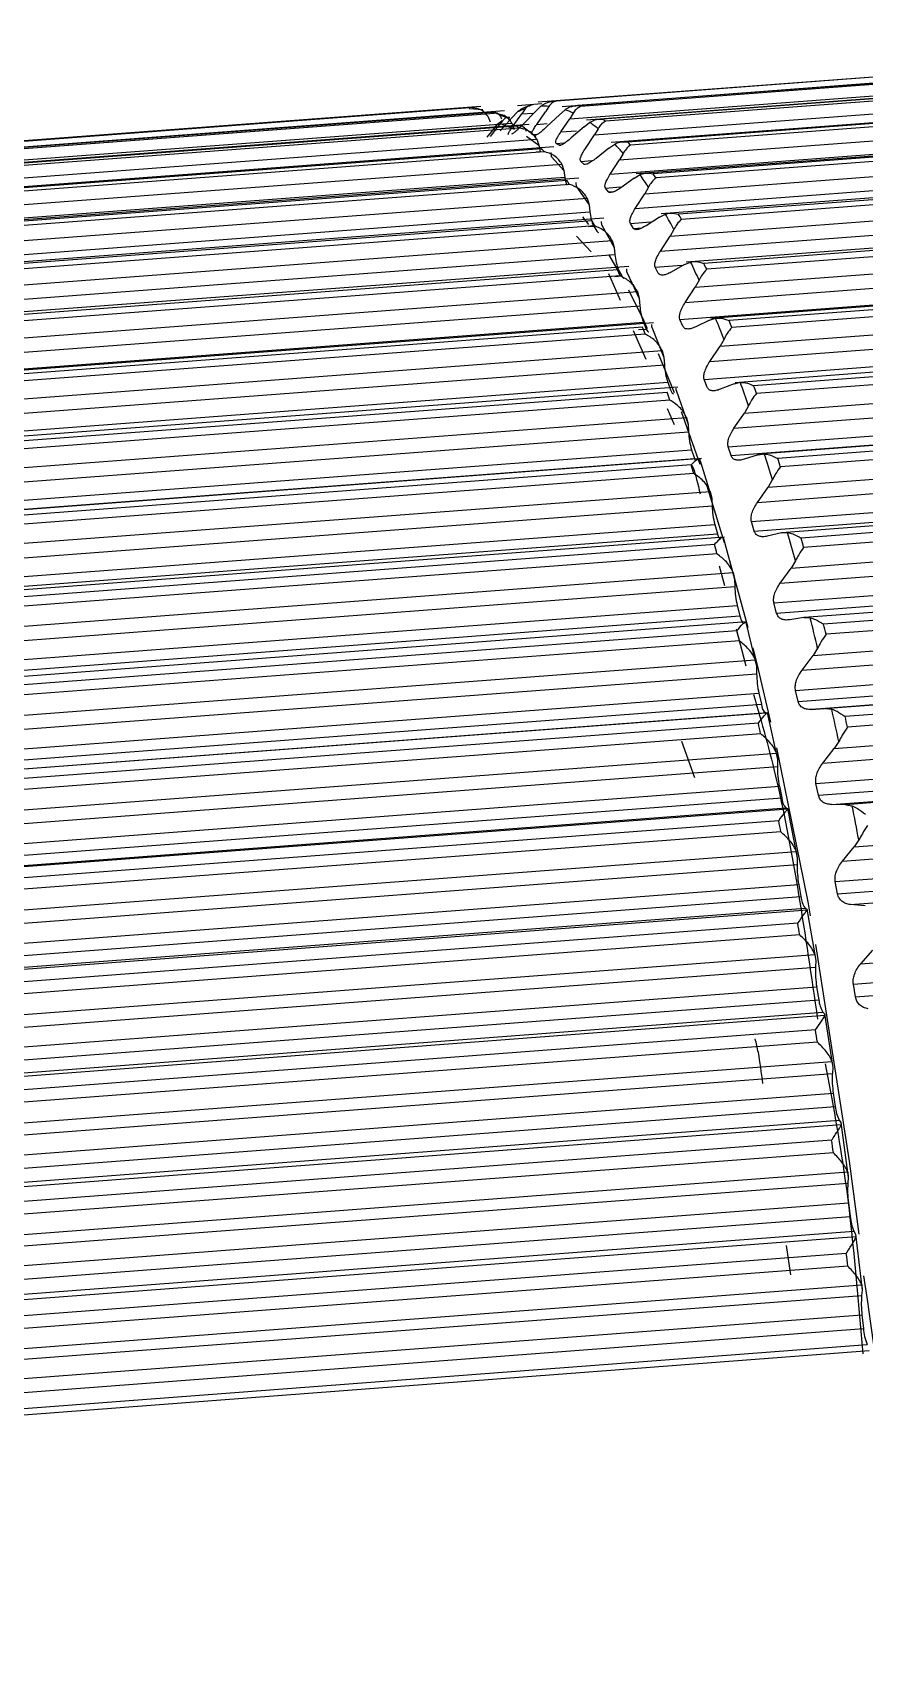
# Model space of a CAD drawing. Header units: millimetres. Extents: x 0 to 279, y 0 to 216.
# Drawn here: x 60.358 to 61.557, y 138.296 to 140.657 of the extents above; entities that cross this region are included whole.
import ezdxf

# ---------------------------------------------------------------- set-up
doc = ezdxf.new("R2010")
doc.units = ezdxf.units.MM

msp = doc.modelspace()

# ---------------------------------------------------------------- linework, layer by layer
at = {"color": 7, "linetype": 'Continuous', "lineweight": 25}
for p, q in [((62.4181, 140.6573), (61.0866, 140.5572)), ((62.3963, 140.6557), (61.1089, 140.5588)), ((62.4002, 140.6556), (61.1127, 140.5588)), ((62.4529, 140.6509), (61.121, 140.5507)), ((62.4316, 140.6492), (61.1439, 140.5523)), ((62.4356, 140.6477), (61.1478, 140.5508)), ((61.1322, 140.5334), (62.4637, 140.6336)), ((62.4885, 140.6315), (61.1562, 140.5313)), ((62.4677, 140.6295), (61.1796, 140.5326)), ((62.4717, 140.6265), (61.1836, 140.5296)), ((61.1679, 140.5102), (62.4997, 140.6105)), ((62.5245, 140.5992), (61.1919, 140.4989)), ((62.5043, 140.5967), (61.2158, 140.4997)), ((62.5084, 140.5922), (61.2199, 140.4952)), ((61.204, 140.4741), (62.5362, 140.5744)), ((61.0039, 140.5509), (59.1897, 140.4145)), ((59.2121, 140.4161), (60.9843, 140.5495)), ((59.2158, 140.4161), (60.9882, 140.5494)), ((61.0383, 140.5445), (59.2237, 140.408)), ((61.0068, 140.5462), (60.987, 140.5477)), ((61.092, 140.5546), (61.0567, 140.5519)), ((61.0681, 140.5474), (61.0631, 140.5402)), ((61.0826, 140.5437), (61.0905, 140.5513)), ((61.1022, 140.5511), (61.0972, 140.5434)), ((61.1173, 140.5392), (61.1253, 140.5463)), ((61.1906, 140.4536), (62.5555, 140.5563)), ((62.5609, 140.5541), (61.2279, 140.4538)), ((62.5412, 140.5509), (61.2524, 140.4539)), ((62.5453, 140.5451), (61.2565, 140.448)), ((59.2347, 140.3906), (61.0489, 140.5271)), ((59.2465, 140.4096), (61.0193, 140.5429)), ((59.2504, 140.408), (61.0232, 140.5414)), ((61.0735, 140.525), (59.2584, 140.3885)), ((59.2818, 140.3898), (61.055, 140.5232)), ((61.0264, 140.5237), (61.0126, 140.507)), ((61.014, 140.5371), (61.0173, 140.529)), ((61.0178, 140.5078), (61.0302, 140.5239)), ((61.0456, 140.5329), (61.0264, 140.5411)), ((61.035, 140.5305), (61.0302, 140.5239)), ((61.049, 140.5349), (61.0317, 140.5159)), ((61.0348, 140.5253), (61.0522, 140.5185)), ((61.0489, 140.5271), (61.0522, 140.5185)), ((61.049, 140.5349), (61.0567, 140.5431)), ((61.0506, 140.523), (61.0631, 140.5402)), ((61.0795, 140.5101), (61.0644, 140.5217)), ((61.0826, 140.5437), (61.065, 140.5255)), ((61.0845, 140.5252), (61.0972, 140.5434)), ((61.1173, 140.5392), (61.0993, 140.5221)), ((61.1193, 140.5143), (61.1322, 140.5334)), ((61.1373, 140.5416), (61.1322, 140.5334)), ((61.1527, 140.5217), (61.1344, 140.5056)), ((61.1527, 140.5217), (61.1608, 140.5281)), ((61.2404, 140.4252), (62.5729, 140.5256)), ((59.2699, 140.3674), (61.0846, 140.504)), ((59.2857, 140.3867), (61.059, 140.5202)), ((61.07, 140.5083), (61.0877, 140.495)), ((61.0821, 140.5096), (61.0779, 140.5105)), ((61.0831, 140.5074), (61.0806, 140.5093)), ((61.0846, 140.504), (61.0877, 140.495)), ((61.1169, 140.4952), (61.1126, 140.4977)), ((61.1547, 140.4903), (61.1679, 140.5102)), ((61.173, 140.519), (61.1679, 140.5102)), ((61.1886, 140.491), (61.1969, 140.4969)), ((61.2266, 140.4041), (62.5919, 140.5069)), ((61.1092, 140.4927), (59.2936, 140.356)), ((59.3175, 140.3568), (61.0912, 140.4903)), ((59.3215, 140.3524), (61.0952, 140.4859)), ((61.0877, 140.495), (61.0893, 140.4854)), ((61.1058, 140.4782), (61.1053, 140.4847)), ((61.1058, 140.4782), (61.1237, 140.4586)), ((61.1886, 140.491), (61.17, 140.4761)), ((61.1906, 140.4536), (61.204, 140.4741)), ((61.2093, 140.4833), (61.204, 140.4741)), ((62.5973, 140.4967), (61.264, 140.3963)), ((62.5782, 140.4926), (61.2891, 140.3955)), ((62.5823, 140.4853), (61.2931, 140.3882)), ((59.3055, 140.3312), (61.1207, 140.4679)), ((61.1207, 140.4679), (61.1237, 140.4586)), ((61.1237, 140.4586), (61.1252, 140.4486)), ((61.1522, 140.4679), (61.1479, 140.4719)), ((61.2249, 140.4475), (61.2334, 140.4527)), ((61.2768, 140.3639), (62.6096, 140.4642)), ((61.1252, 140.4486), (59.292, 140.3106)), ((61.1452, 140.4476), (59.3292, 140.3109)), ((61.1277, 140.4445), (59.3536, 140.311)), ((61.1318, 140.4387), (59.3576, 140.3051)), ((61.1419, 140.4353), (61.1416, 140.4412)), ((61.1419, 140.4353), (61.1599, 140.4094)), ((61.188, 140.4279), (61.1836, 140.4334)), ((61.2249, 140.4475), (61.206, 140.4339)), ((61.2458, 140.4347), (61.2404, 140.4252)), ((61.2627, 140.3423), (62.6284, 140.4452)), ((59.3414, 140.2823), (61.157, 140.419)), ((61.157, 140.419), (61.1599, 140.4094)), ((61.1599, 140.4094), (61.1613, 140.3992)), ((61.2266, 140.4041), (61.2404, 140.4252)), ((62.5768, 140.4228), (61.3, 140.3266)), ((62.615, 140.4219), (61.3255, 140.3248)), ((62.619, 140.4133), (61.3296, 140.3162)), ((59.3277, 140.2611), (61.1613, 140.3992)), ((61.1812, 140.39), (59.3648, 140.2532)), ((61.1643, 140.3861), (59.3898, 140.2525)), ((61.1684, 140.3788), (59.3938, 140.2452)), ((61.1506, 140.3921), (61.1592, 140.3808)), ((61.1782, 140.3799), (61.178, 140.3851)), ((61.1782, 140.3799), (61.1961, 140.3478)), ((61.2239, 140.3753), (61.2195, 140.3824)), ((61.2614, 140.3914), (61.2421, 140.3791)), ((61.2614, 140.3914), (61.2699, 140.3958)), ((61.313, 140.2904), (62.6461, 140.3908)), ((59.3774, 140.2208), (61.1934, 140.3576)), ((61.1421, 140.3638), (61.163, 140.3415)), ((61.1668, 140.3784), (61.1711, 140.3713)), ((61.1934, 140.3576), (61.1961, 140.3478)), ((61.2627, 140.3423), (61.2768, 140.3639)), ((61.2823, 140.3737), (61.2768, 140.3639)), ((61.2986, 140.2685), (62.6645, 140.3715)), ((59.3633, 140.1992), (61.1973, 140.3374)), ((61.188, 140.3375), (61.203, 140.3119)), ((61.1961, 140.3478), (61.1973, 140.3374)), ((61.2909, 140.244), (62.6822, 140.3488)), ((62.6145, 140.3417), (61.3355, 140.2452)), ((62.6514, 140.3394), (61.3617, 140.2422)), ((61.2172, 140.3204), (59.4003, 140.1835)), ((61.2008, 140.3154), (59.4258, 140.1816)), ((61.1881, 140.31), (61.2048, 140.2716)), ((61.2026, 140.3151), (61.207, 140.3066)), ((61.2143, 140.3121), (61.2143, 140.3167)), ((61.2143, 140.3121), (61.2321, 140.2742)), ((61.2597, 140.3106), (61.2553, 140.3191)), ((61.2977, 140.323), (61.2782, 140.3121)), ((61.2977, 140.323), (61.3063, 140.3267)), ((62.6554, 140.3295), (61.3656, 140.2323)), ((61.2048, 140.3068), (59.4298, 140.173)), ((61.2986, 140.2685), (61.313, 140.2904)), ((61.3186, 140.3005), (61.313, 140.2904)), ((61.334, 140.1832), (62.7003, 140.2862)), ((61.3487, 140.2052), (62.6821, 140.3058)), ((59.3987, 140.1254), (61.2332, 140.2636)), ((59.4131, 140.1472), (61.2296, 140.2841)), ((61.2296, 140.2841), (61.2321, 140.2742)), ((61.2321, 140.2742), (61.2332, 140.2636)), ((61.3261, 140.1575), (62.7176, 140.2624)), ((59.391, 140.1008), (61.2382, 140.24)), ((61.2527, 140.239), (59.4354, 140.102)), ((61.2382, 140.24), (61.2425, 140.23)), ((61.2953, 140.234), (61.2909, 140.244)), ((61.3336, 140.2427), (61.3139, 140.2334)), ((61.3336, 140.2427), (61.3424, 140.2457)), ((62.7047, 140.2533), (61.3705, 140.1527)), ((62.6872, 140.2455), (61.3972, 140.1482)), ((61.2369, 140.2328), (59.4615, 140.0989)), ((61.2409, 140.2229), (59.4654, 140.089)), ((61.2237, 140.2281), (61.2417, 140.1868)), ((61.2502, 140.2326), (61.2502, 140.2364)), ((61.2502, 140.2326), (61.2677, 140.189)), ((61.3545, 140.2155), (61.3487, 140.2052)), ((62.6911, 140.2344), (61.4011, 140.1371)), ((59.4484, 140.062), (61.2653, 140.1989)), ((61.2597, 140.1949), (61.2825, 140.1384)), ((61.2653, 140.1989), (61.2677, 140.189)), ((61.334, 140.1832), (61.3487, 140.2052)), ((61.3688, 140.0869), (62.7353, 140.19)), ((61.3838, 140.1089), (62.7175, 140.2095)), ((59.4337, 140.0399), (61.2686, 140.1783)), ((61.2677, 140.189), (61.2686, 140.1783)), ((59.4257, 140.0141), (61.2733, 140.1535)), ((61.2877, 140.1465), (59.47, 140.0094)), ((61.2733, 140.1535), (61.2775, 140.1422)), ((61.2854, 140.1417), (61.2856, 140.1448)), ((61.3303, 140.1461), (61.3261, 140.1575)), ((61.369, 140.1511), (61.349, 140.1432)), ((61.3605, 140.0601), (62.7523, 140.1651)), ((61.3646, 140.0475), (62.7565, 140.1525)), ((61.369, 140.1511), (61.3779, 140.1533)), ((62.7391, 140.1502), (61.4047, 140.0495)), ((61.2724, 140.1388), (59.4966, 140.0049)), ((61.2763, 140.1277), (59.5005, 139.9938)), ((61.2854, 140.1417), (61.3026, 140.0926)), ((61.3897, 140.1194), (61.3838, 140.1089)), ((62.7221, 140.1409), (61.4319, 140.0435)), ((62.726, 140.1286), (61.4357, 140.0312)), ((59.4831, 139.9655), (61.3004, 140.1026)), ((61.2727, 140.1155), (61.2828, 140.0923)), ((61.2929, 140.1111), (61.3195, 140.0353)), ((61.3004, 140.1026), (61.3026, 140.0926)), ((61.3688, 140.0869), (61.3838, 140.1089)), ((61.418, 140.0021), (62.752, 140.1028)), ((59.4681, 139.9435), (61.3034, 140.0819)), ((61.3026, 140.0926), (61.3034, 140.0819)), ((61.4027, 139.9801), (62.7695, 140.0833)), ((59.4597, 139.9166), (61.3077, 140.0561)), ((61.3077, 140.0561), (61.3118, 140.0435)), ((61.3646, 140.0475), (61.3605, 140.0601)), ((61.4036, 140.0486), (61.3834, 140.0424)), ((61.394, 139.9524), (62.7861, 140.0575)), ((61.4036, 140.0486), (61.4125, 140.05)), ((59.4638, 139.904), (61.3118, 140.0435)), ((61.3218, 140.0433), (59.5037, 139.9061)), ((61.3071, 140.0341), (59.5309, 139.9)), ((61.3199, 140.04), (61.3202, 140.0423)), ((61.3199, 140.04), (61.3367, 139.9858)), ((61.398, 139.9386), (62.7902, 140.0437)), ((62.7725, 140.0372), (61.4378, 139.9364)), ((62.756, 140.0261), (61.4655, 139.9286)), ((61.3108, 140.0218), (59.5347, 139.8877)), ((61.3297, 140.0042), (61.3549, 139.9222)), ((61.4027, 139.9801), (61.418, 140.0021)), ((61.4241, 140.0126), (61.418, 140.0021)), ((62.7597, 140.0127), (61.4692, 139.9152)), ((59.5169, 139.8586), (61.3346, 139.9958)), ((61.3346, 139.9958), (61.3367, 139.9858)), ((61.3367, 139.9858), (61.3372, 139.9752)), ((61.4512, 139.8853), (62.7854, 139.9861)), ((59.5016, 139.8366), (61.3372, 139.9752)), ((61.4355, 139.8636), (62.8025, 139.9669)), ((59.4928, 139.8089), (61.3412, 139.9484)), ((59.4968, 139.7951), (61.3452, 139.9346)), ((61.355, 139.9301), (59.5365, 139.7928)), ((61.3412, 139.9484), (61.3452, 139.9346)), ((61.398, 139.9386), (61.394, 139.9524)), ((61.4372, 139.936), (61.4169, 139.9313)), ((61.4264, 139.8352), (62.8188, 139.9404)), ((61.4372, 139.936), (61.4462, 139.9366)), ((61.3407, 139.9192), (59.5642, 139.785)), ((61.3535, 139.9281), (61.3538, 139.9297)), ((61.3535, 139.9281), (61.3696, 139.8692)), ((61.4303, 139.8202), (62.8227, 139.9255)), ((62.8047, 139.9148), (61.4698, 139.8139)), ((61.3444, 139.9058), (59.5678, 139.7716)), ((61.3476, 139.8886), (61.3551, 139.8605)), ((61.3624, 139.8962), (61.3886, 139.7997)), ((61.4355, 139.8636), (61.4512, 139.8853)), ((61.4574, 139.8959), (61.4512, 139.8853)), ((62.7887, 139.9018), (61.4979, 139.8043)), ((62.7922, 139.8875), (61.5015, 139.7899)), ((59.5497, 139.7417), (61.3677, 139.879)), ((61.3677, 139.879), (61.3696, 139.8692)), ((61.3696, 139.8692), (61.37, 139.8586)), ((61.483, 139.7594), (62.8175, 139.8603)), ((59.534, 139.7199), (61.37, 139.8586)), ((61.4669, 139.738), (62.8342, 139.8414)), ((59.5249, 139.6915), (61.3736, 139.8312)), ((59.5287, 139.6766), (61.3775, 139.8163)), ((61.3736, 139.8312), (61.3775, 139.8163)), ((61.4303, 139.8202), (61.4264, 139.8352)), ((61.4697, 139.8139), (61.4491, 139.8108)), ((61.4575, 139.709), (62.8501, 139.8143)), ((61.4697, 139.8139), (61.4787, 139.8137)), ((61.3869, 139.8077), (59.5681, 139.6702)), ((61.3731, 139.7948), (59.5963, 139.6606)), ((61.3719, 139.7976), (61.386, 139.7445)), ((61.3858, 139.8068), (61.3862, 139.8076)), ((61.3858, 139.8068), (61.4013, 139.7434)), ((61.4612, 139.6931), (62.8538, 139.7984)), ((61.3766, 139.7805), (59.5998, 139.6462)), ((61.48, 139.6816), (62.8474, 139.785)), ((61.4894, 139.7699), (61.483, 139.7594)), ((62.8353, 139.7839), (61.5007, 139.683)), ((62.8199, 139.7689), (61.5289, 139.6713)), ((59.5812, 139.6156), (61.3995, 139.7531)), ((61.3995, 139.7531), (61.4013, 139.7434)), ((61.4013, 139.7434), (61.4015, 139.733)), ((61.4669, 139.738), (61.483, 139.7594)), ((62.8232, 139.7537), (61.5323, 139.656)), ((59.5652, 139.5942), (61.4015, 139.733)), ((61.5133, 139.6251), (62.848, 139.726)), ((59.5556, 139.5652), (61.4047, 139.705)), ((61.4047, 139.705), (61.4083, 139.6891)), ((61.4612, 139.6931), (61.4575, 139.709)), ((61.4969, 139.6041), (62.8644, 139.7076)), ((59.5593, 139.5493), (61.4083, 139.6891)), ((59.5781, 139.5378), (61.4145, 139.6766)), ((61.4172, 139.6767), (59.5987, 139.5392)), ((61.4145, 139.6766), (61.4167, 139.6767)), ((61.4167, 139.6767), (61.4172, 139.6767)), ((61.4167, 139.6767), (61.4314, 139.6093)), ((61.5007, 139.683), (61.48, 139.6816)), ((61.487, 139.5748), (62.8798, 139.6802)), ((61.5007, 139.683), (61.5097, 139.682)), ((61.404, 139.6618), (59.6269, 139.5274)), ((61.4905, 139.5579), (62.8834, 139.6633)), ((61.5093, 139.5444), (62.8769, 139.6479)), ((61.4074, 139.6466), (59.6302, 139.5122)), ((61.3126, 139.583), (61.2936, 139.6351)), ((61.4969, 139.6041), (61.5133, 139.6251)), ((61.5199, 139.6354), (61.5133, 139.6251)), ((62.8649, 139.6452), (61.5301, 139.5442)), ((59.6113, 139.4812), (61.4299, 139.6187)), ((61.4299, 139.6187), (61.4314, 139.6093)), ((61.4314, 139.6093), (61.4314, 139.5992)), ((59.5949, 139.4602), (61.4314, 139.5992)), ((61.542, 139.4832), (62.8769, 139.5842)), ((59.5849, 139.4309), (61.4342, 139.5708)), ((59.5884, 139.4139), (61.4377, 139.5539)), ((61.4342, 139.5708), (61.4377, 139.5539)), ((61.4905, 139.5579), (61.487, 139.5748)), ((61.5252, 139.4628), (62.8929, 139.5664)), ((59.6071, 139.4005), (61.4438, 139.5395)), ((61.4466, 139.5379), (59.6278, 139.4002)), ((61.4438, 139.5395), (61.446, 139.5387)), ((61.446, 139.5387), (61.4466, 139.5379)), ((61.446, 139.5387), (61.4599, 139.4677)), ((61.5301, 139.5442), (61.5093, 139.5444)), ((61.5149, 139.4333), (62.9079, 139.5388)), ((61.5301, 139.5442), (61.5392, 139.5425)), ((61.4333, 139.521), (59.656, 139.3865)), ((61.5182, 139.4156), (62.9112, 139.5211)), ((61.4365, 139.5049), (59.6591, 139.3704)), ((61.5252, 139.4628), (61.542, 139.4832)), ((61.5368, 139.4002), (62.9046, 139.5038)), ((61.5488, 139.4934), (61.542, 139.4832)), ((59.6229, 139.3188), (61.4597, 139.4579)), ((59.6397, 139.3391), (61.4585, 139.4768)), ((61.4585, 139.4768), (61.4599, 139.4677)), ((61.4599, 139.4677), (61.4597, 139.4579)), ((59.6125, 139.2892), (61.4621, 139.4293)), ((59.6158, 139.2715), (61.4653, 139.4116)), ((61.4621, 139.4293), (61.4653, 139.4116)), ((61.5182, 139.4156), (61.5149, 139.4333)), ((61.5517, 139.3149), (62.9195, 139.4186)), ((59.6344, 139.2561), (61.4713, 139.3952)), ((61.4742, 139.392), (59.6552, 139.2542)), ((61.4713, 139.3952), (61.4736, 139.3936)), ((61.4736, 139.3936), (61.4742, 139.392)), ((61.4736, 139.3936), (61.4866, 139.3194)), ((61.5577, 139.3983), (61.5368, 139.4002)), ((61.5409, 139.2854), (62.934, 139.391)), ((61.4608, 139.3732), (59.6832, 139.2385)), ((61.5439, 139.2669), (62.9371, 139.3726)), ((61.4637, 139.3564), (59.6861, 139.2217)), ((59.6663, 139.1904), (61.4853, 139.3282)), ((61.4853, 139.3282), (61.4866, 139.3194)), ((61.4866, 139.3194), (61.4862, 139.31)), ((61.5517, 139.3149), (61.5688, 139.3346)), ((59.6491, 139.1707), (61.4862, 139.31)), ((59.6383, 139.1412), (61.488, 139.2814)), ((61.488, 139.2814), (61.4911, 139.2629)), ((61.5439, 139.2669), (61.5409, 139.2854)), ((59.6413, 139.1227), (61.4911, 139.2629)), ((59.6598, 139.1055), (61.4969, 139.2448)), ((61.4998, 139.24), (59.6807, 139.102)), ((61.4969, 139.2448), (61.4992, 139.2424)), ((61.4992, 139.2424), (61.4998, 139.24)), ((61.4992, 139.2424), (61.5112, 139.1654)), ((61.4863, 139.2193), (59.7085, 139.0845)), ((61.489, 139.2019), (59.7112, 139.067)), ((59.6734, 139.0171), (61.5106, 139.1564)), ((59.6908, 139.0359), (61.5101, 139.1739)), ((61.5101, 139.1739), (61.5112, 139.1654)), ((61.5112, 139.1654), (61.5106, 139.1564)), ((59.6621, 138.9876), (61.512, 139.128)), ((61.512, 139.128), (61.5148, 139.1089)), ((59.6648, 138.9686), (61.5148, 139.1089)), ((59.6831, 138.9497), (61.5204, 139.0891)), ((61.5234, 139.0827), (59.704, 138.9446)), ((61.5204, 139.0891), (61.5228, 139.0859)), ((61.5228, 139.0859), (61.5234, 139.0827)), ((61.5228, 139.0859), (61.5336, 139.0067)), ((61.5096, 139.0603), (59.7317, 138.9254)), ((61.5121, 139.0424), (59.7341, 138.9074)), ((59.7133, 138.8765), (61.5327, 139.0147)), ((61.5327, 139.0147), (61.5336, 139.0067)), ((59.6955, 138.8587), (61.5329, 138.9982)), ((61.5336, 139.0067), (61.5329, 138.9982)), ((59.6837, 138.8296), (61.5338, 138.9701)), ((61.5338, 138.9701), (61.5363, 138.9505)), ((59.6862, 138.81), (61.5363, 138.9505)), ((59.7042, 138.7896), (61.5417, 138.9292)), ((61.5446, 138.9212), (59.7252, 138.783)), ((61.5417, 138.9292), (61.544, 138.9251)), ((61.544, 138.9251), (61.5446, 138.9212)), ((61.544, 138.9251), (61.5537, 138.8442)), ((61.5307, 138.8972), (59.7526, 138.7621)), ((61.4509, 138.8661), (61.4447, 138.9086)), ((61.5328, 138.8789), (59.7548, 138.7438)), ((59.7334, 138.7134), (61.5529, 138.8517)), ((61.5537, 138.8442), (61.5528, 138.8362)), ((61.5529, 138.8517), (61.5537, 138.8442)), ((59.7153, 138.6966), (61.5528, 138.8362)), ((59.703, 138.668), (61.5532, 138.8086)), ((61.5532, 138.8086), (61.5554, 138.7887)), ((59.7052, 138.6481), (61.5554, 138.7887)), ((59.7231, 138.6262), (61.5606, 138.7659)), ((59.743, 138.6185), (61.5636, 138.7569))]:
    msp.add_line(p, q, dxfattribs=at)
at = {"color": 8, "linetype": 'Continuous', "lineweight": 25}
for p, q in [((61.0631, 140.5402), (61.0791, 140.5414)), ((61.0845, 140.5252), (61.0997, 140.5263)), ((61.0779, 140.5105), (61.0844, 140.511)), ((61.1126, 140.4977), (61.1236, 140.4985)), ((61.1193, 140.5143), (61.1421, 140.516)), ((61.0893, 140.4854), (61.0838, 140.485)), ((61.1169, 140.4952), (61.1194, 140.4954)), ((61.1479, 140.4719), (61.1639, 140.4731)), ((61.1522, 140.4679), (61.1575, 140.4683)), ((61.1836, 140.4334), (61.2054, 140.4351)), ((61.188, 140.4279), (61.1963, 140.4285)), ((61.2195, 140.3824), (61.2483, 140.3846)), ((61.1592, 140.3778), (61.1668, 140.3784)), ((61.2239, 140.3753), (61.2361, 140.3762)), ((61.2553, 140.3191), (61.2938, 140.322)), ((61.1972, 140.3059), (61.207, 140.3066)), ((61.2314, 140.2292), (61.2425, 140.23))]:
    msp.add_line(p, q, dxfattribs=at)
at = {"color": 7, "linetype": 'Continuous', "lineweight": 25, "flags": 128}
for points in [[(61.1711, 140.3713), (61.1719, 140.3702), (61.1727, 140.3696), (61.1735, 140.3693), (61.1738, 140.3693)], [(61.207, 140.3066), (61.2078, 140.3052), (61.2086, 140.3043), (61.2093, 140.3037), (61.2101, 140.3036), (61.2102, 140.3036)], [(61.2166, 140.2867), (61.2382, 140.243), (61.2438, 140.2308)], [(61.2425, 140.23), (61.2433, 140.2284), (61.2441, 140.2272), (61.2449, 140.2263), (61.2457, 140.2259), (61.2463, 140.2259)], [(61.2775, 140.1422), (61.2783, 140.1403), (61.2791, 140.1388), (61.2799, 140.1376), (61.2807, 140.1369), (61.2815, 140.1366), (61.2818, 140.1367)], [(61.3118, 140.0435), (61.3126, 140.0414), (61.3129, 140.0407)], [(61.3775, 139.8163), (61.3782, 139.8137), (61.3789, 139.8114), (61.3797, 139.8095), (61.3805, 139.808), (61.3813, 139.8068), (61.3821, 139.8061), (61.3829, 139.8058), (61.3833, 139.8058)], [(61.3961, 139.7703), (61.4039, 139.739), (61.4217, 139.6633)], [(61.4301, 139.6263), (61.4751, 139.4039), (61.4787, 139.384)], [(61.4861, 139.3427), (61.5348, 139.03), (61.5486, 138.9249)]]:
    msp.add_lwpolyline(points, dxfattribs=at)
at = {"color": 7, "linetype": 'Continuous', "lineweight": 25}
for centre, radius, start, end in [((60.9846, 140.4592), 0.0903, 87.7172, 90.1552), ((61.0976, 140.4516), 0.1003, 107.1207, 114.0627), ((61.112, 140.4588), 0.1005, 109.4578, 111.7274), ((61.0947, 140.4612), 0.0903, 85.2137, 92.6622), ((61.1091, 140.4684), 0.0905, 87.7238, 90.1594), ((61.0875, 140.4324), 0.12, 65.5152, 71.6771), ((61.1019, 140.4396), 0.1203, 67.5941, 69.6086), ((60.9774, 140.4304), 0.1201, 67.5706, 69.5864), ((61.1252, 140.4062), 0.1536, 125.975, 131.1982), ((60.9371, 140.3621), 0.1996, 52.3694, 53.8065), ((61.0474, 140.3643), 0.1992, 50.9138, 55.3096), ((61.0617, 140.3713), 0.1998, 52.3985, 53.8354), ((60.9477, 140.2577), 0.3454, 40.771, 43.8173), ((60.9616, 140.2643), 0.3465, 41.8009, 42.7966), ((60.8369, 140.2551), 0.3464, 41.7726, 42.768), ((60.7652, 140.1149), 0.5772, 33.6462, 35.8099), ((60.7787, 140.1211), 0.5789, 34.3783, 35.0856), ((61.2194, 140.4623), 0.0952, 188.2272, 194.9744), ((60.6537, 140.1119), 0.5791, 34.3528, 35.0597), ((61.2228, 140.4043), 0.0618, 184.7542, 204.7995), ((60.3696, 139.9365), 0.9131, 28.9756, 29.4976), ((60.4823, 139.9401), 0.91, 28.4569, 30.0548), ((60.4949, 139.9458), 0.9126, 28.998, 29.5203), ((61.272, 140.3432), 0.0749, 184.4616, 202.0434), ((59.973, 139.7344), 1.3583, 24.9212, 25.3219), ((60.0873, 139.7387), 1.3534, 24.5251, 25.7517), ((60.0988, 139.7438), 1.3573, 24.9407, 25.3417), ((61.3212, 140.2698), 0.0882, 184.0319, 199.7541), ((59.5759, 139.5172), 1.9107, 21.4358, 22.4107), ((59.586, 139.5217), 1.9163, 21.7663, 22.085), ((59.4596, 139.5123), 1.9178, 21.7493, 22.0677), ((61.3698, 140.1845), 0.1014, 183.5065, 197.8131), ((58.9514, 139.2831), 2.5778, 18.93, 19.7286), ((58.9597, 139.2869), 2.5852, 19.2008, 19.4619), ((58.8326, 139.2774), 2.5874, 19.186, 19.4469), ((61.417, 140.0877), 0.1138, 182.9098, 196.1377), ((58.2244, 139.0441), 3.3431, 16.8405, 17.5122), ((58.1026, 139.0375), 3.3558, 17.0555, 17.2749), ((58.2306, 139.0471), 3.3527, 17.0683, 17.2879), ((61.4621, 139.9801), 0.125, 182.2555, 194.6685), ((61.372, 139.9415), 0.0277, 194.4067, 208.8007), ((57.4128, 138.8079), 4.1883, 15.0557, 15.6338), ((57.2878, 138.8006), 4.2044, 15.2406, 15.4294), ((57.4168, 138.8103), 4.2004, 15.2518, 15.4408), ((61.5045, 139.8623), 0.1346, 181.5503, 193.3619), ((56.5409, 138.582), 5.0891, 13.4984, 14.0062), ((56.4124, 138.5739), 5.1087, 13.6609, 13.8268), ((56.5424, 138.5837), 5.1037, 13.6706, 13.8366), ((61.5435, 139.735), 0.142, 180.7958, 192.1855), ((61.4243, 139.6892), 0.0159, 180.4792, 232.2382), ((55.6379, 138.373), 6.016, 12.11356, 12.56784), ((55.6368, 138.3741), 6.0333, 12.26756, 12.41607), ((55.5057, 138.3642), 6.0393, 12.25924, 12.4076), ((61.5785, 139.5992), 0.1471, 179.9903, 191.1147), ((61.4606, 139.5551), 0.023, 182.9473, 222.8272), ((54.7364, 138.1864), 6.9366, 10.86076, 11.27396), ((54.6007, 138.1769), 6.9636, 10.99368, 11.12863), ((61.6093, 139.4556), 0.1495, 179.1284, 190.1307), ((61.497, 139.4139), 0.0318, 184.2195, 216.0109), ((53.7321, 138.0163), 7.8469, 9.83274, 9.95738), ((61.6354, 139.3053), 0.1493, 178.2023, 189.2195), ((61.5331, 139.2664), 0.0421, 184.7658, 210.9038), ((52.9349, 137.885), 8.6549, 8.75198, 8.86875), ((61.6567, 139.1493), 0.1463, 177.2004, 188.3703), ((61.5684, 139.1135), 0.0538, 184.87, 206.9495), ((52.2419, 137.7838), 9.3552, 7.73187, 7.84274), ((61.6733, 138.9886), 0.1407, 176.1076, 187.5758), ((61.6026, 138.956), 0.0665, 184.6986, 203.7965), ((51.6826, 137.7119), 9.9192, 6.7563, 6.86294), ((54.8696, 137.8417), 6.7641, 349.9242, 8.6997), ((61.6851, 138.8244), 0.1328, 174.9041, 186.8316), ((61.635, 138.7948), 0.0798, 184.3495, 201.2168)]:
    msp.add_arc(centre, radius, start, end, dxfattribs=at)
for points, knots in [([(61.014, 140.5371), (61.0125, 140.539), (61.0092, 140.5433), (61.0004, 140.5485), (60.993, 140.549), (60.9882, 140.5494)], [0, 0, 0, 0, 0.226196, 0.499289, 1, 1, 1, 1]), ([(61.0567, 140.5431), (61.0589, 140.545), (61.0644, 140.5497), (61.0709, 140.5512), (61.0748, 140.5521)], [0, 0, 0, 0, 0.4063641, 1, 1, 1, 1]), ([(61.0786, 140.5535), (61.0763, 140.5532), (61.0724, 140.5527), (61.0693, 140.5489), (61.0681, 140.5474)], [0, 0, 0, 0, 0.593636, 1, 1, 1, 1]), ([(61.0905, 140.5513), (61.0928, 140.553), (61.0983, 140.5572), (61.1049, 140.5582), (61.1089, 140.5588)], [0, 0, 0, 0, 0.4063641, 1, 1, 1, 1]), ([(61.1127, 140.5588), (61.1104, 140.5581), (61.1066, 140.5571), (61.1035, 140.5528), (61.1022, 140.5511)], [0, 0, 0, 0, 0.593636, 1, 1, 1, 1]), ([(61.1253, 140.5463), (61.1276, 140.5478), (61.1332, 140.5516), (61.1399, 140.552), (61.1439, 140.5523)], [0, 0, 0, 0, 0.4063641, 1, 1, 1, 1]), ([(61.1478, 140.5508), (61.1455, 140.5498), (61.1417, 140.5483), (61.1385, 140.5435), (61.1373, 140.5416)], [0, 0, 0, 0, 0.593636, 1, 1, 1, 1]), ([(61.0193, 140.5429), (61.0221, 140.543), (61.0264, 140.5431), (61.0315, 140.5386), (61.0332, 140.5347), (61.034, 140.533)], [0, 0, 0, 0, 0.500711, 0.773789, 1, 1, 1, 1]), ([(61.0489, 140.5271), (61.0475, 140.5291), (61.0442, 140.5336), (61.0355, 140.5396), (61.028, 140.5407), (61.0232, 140.5414)], [0, 0, 0, 0, 0.2261958, 0.4992887, 1, 1, 1, 1]), ([(61.0456, 140.5351), (61.0432, 140.5351), (61.0393, 140.5351), (61.0363, 140.5318), (61.035, 140.5305)], [0, 0, 0, 0, 0.5936359, 1, 1, 1, 1]), ([(61.0441, 140.5104), (61.0438, 140.5104), (61.0431, 140.5106), (61.0443, 140.5134), (61.0467, 140.5175), (61.0493, 140.5211), (61.0506, 140.523)], [0, 0, 0, 0, 0.231036, 0.474113, 0.726954, 1, 1, 1, 1]), ([(61.065, 140.5255), (61.0629, 140.5234), (61.059, 140.5194), (61.054, 140.5149), (61.0501, 140.5118), (61.0488, 140.5113), (61.0482, 140.5111)], [0, 0, 0, 0, 0.28775, 0.55422, 0.783666, 1, 1, 1, 1]), ([(61.055, 140.5232), (61.0578, 140.5236), (61.0621, 140.5243), (61.067, 140.5206), (61.0687, 140.517), (61.0694, 140.5154)], [0, 0, 0, 0, 0.500711, 0.773789, 1, 1, 1, 1]), ([(61.0779, 140.5105), (61.0776, 140.5108), (61.0769, 140.5114), (61.078, 140.5146), (61.0805, 140.5192), (61.0831, 140.5231), (61.0845, 140.5252)], [0, 0, 0, 0, 0.226656, 0.465275, 0.722414, 1, 1, 1, 1]), ([(61.0993, 140.5221), (61.0972, 140.5201), (61.0931, 140.5163), (61.088, 140.5123), (61.0841, 140.5098), (61.0828, 140.5097), (61.0821, 140.5096)], [0, 0, 0, 0, 0.28775, 0.55422, 0.783666, 1, 1, 1, 1]), ([(61.1608, 140.5281), (61.1632, 140.5294), (61.1689, 140.5327), (61.1756, 140.5326), (61.1796, 140.5326)], [0, 0, 0, 0, 0.4063641, 1, 1, 1, 1]), ([(61.1836, 140.5296), (61.1813, 140.5283), (61.1775, 140.5262), (61.1743, 140.5211), (61.173, 140.519)], [0, 0, 0, 0, 0.593636, 1, 1, 1, 1]), ([(61.0846, 140.504), (61.0831, 140.5061), (61.08, 140.5108), (61.0713, 140.5174), (61.0638, 140.5191), (61.059, 140.5202)], [0, 0, 0, 0, 0.226196, 0.499289, 1, 1, 1, 1]), ([(61.1126, 140.4977), (61.1123, 140.4981), (61.1115, 140.4991), (61.1126, 140.5029), (61.1151, 140.5079), (61.1178, 140.5121), (61.1193, 140.5143)], [0, 0, 0, 0, 0.222819, 0.458011, 0.718705, 1, 1, 1, 1]), ([(61.1344, 140.5056), (61.1322, 140.5038), (61.1281, 140.5003), (61.1229, 140.4968), (61.1189, 140.4949), (61.1176, 140.4951), (61.1169, 140.4952)], [0, 0, 0, 0, 0.28775, 0.55422, 0.783666, 1, 1, 1, 1]), ([(61.1969, 140.4969), (61.1993, 140.4979), (61.2051, 140.5006), (61.2119, 140.5), (61.2158, 140.4997)], [0, 0, 0, 0, 0.406364, 1, 1, 1, 1]), ([(61.1207, 140.4679), (61.1193, 140.4701), (61.1162, 140.475), (61.1075, 140.4822), (61.1001, 140.4844), (61.0952, 140.4859)], [0, 0, 0, 0, 0.226196, 0.499289, 1, 1, 1, 1]), ([(61.1479, 140.4719), (61.1476, 140.4726), (61.1468, 140.4739), (61.1479, 140.4781), (61.1504, 140.4836), (61.1532, 140.488), (61.1547, 140.4903)], [0, 0, 0, 0, 0.219436, 0.451726, 0.715439, 1, 1, 1, 1]), ([(61.17, 140.4761), (61.1678, 140.4745), (61.1636, 140.4713), (61.1584, 140.4683), (61.1543, 140.467), (61.1529, 140.4676), (61.1522, 140.4679)], [0, 0, 0, 0, 0.28775, 0.55422, 0.783666, 1, 1, 1, 1]), ([(61.2199, 140.4952), (61.2176, 140.4937), (61.2138, 140.4911), (61.2106, 140.4855), (61.2093, 140.4833)], [0, 0, 0, 0, 0.593636, 1, 1, 1, 1]), ([(61.1836, 140.4334), (61.1833, 140.4342), (61.1825, 140.4359), (61.1836, 140.4406), (61.1862, 140.4465), (61.189, 140.4511), (61.1906, 140.4536)], [0, 0, 0, 0, 0.216357, 0.445782, 0.71228, 1, 1, 1, 1]), ([(61.2334, 140.4527), (61.2358, 140.4535), (61.2417, 140.4557), (61.2484, 140.4546), (61.2524, 140.4539)], [0, 0, 0, 0, 0.406364, 1, 1, 1, 1]), ([(61.157, 140.419), (61.1557, 140.4213), (61.1526, 140.4264), (61.1441, 140.4341), (61.1366, 140.4369), (61.1318, 140.4387)], [0, 0, 0, 0, 0.226196, 0.499289, 1, 1, 1, 1]), ([(61.206, 140.4339), (61.2038, 140.4324), (61.1995, 140.4295), (61.1942, 140.4271), (61.19, 140.4264), (61.1887, 140.4274), (61.188, 140.4279)], [0, 0, 0, 0, 0.28775, 0.55422, 0.783666, 1, 1, 1, 1]), ([(61.2565, 140.448), (61.2542, 140.4462), (61.2504, 140.4431), (61.2471, 140.4372), (61.2458, 140.4347)], [0, 0, 0, 0, 0.593636, 1, 1, 1, 1]), ([(61.2195, 140.3824), (61.2191, 140.3834), (61.2184, 140.3854), (61.2196, 140.3905), (61.2222, 140.3968), (61.2251, 140.4016), (61.2266, 140.4041)], [0, 0, 0, 0, 0.216357, 0.445782, 0.71228, 1, 1, 1, 1]), ([(61.1934, 140.3576), (61.1921, 140.36), (61.1891, 140.3652), (61.1807, 140.3734), (61.1732, 140.3767), (61.1684, 140.3788)], [0, 0, 0, 0, 0.226196, 0.499289, 1, 1, 1, 1]), ([(61.2421, 140.3791), (61.2401, 140.3779), (61.2362, 140.3756), (61.2308, 140.3736), (61.2263, 140.373), (61.2247, 140.3746), (61.2239, 140.3753)], [0, 0, 0, 0, 0.258795, 0.499128, 0.756621, 1, 1, 1, 1]), ([(61.2699, 140.3958), (61.2723, 140.3965), (61.2783, 140.3981), (61.285, 140.3964), (61.2891, 140.3955)], [0, 0, 0, 0, 0.406364, 1, 1, 1, 1]), ([(61.2931, 140.3882), (61.2908, 140.3861), (61.287, 140.3825), (61.2837, 140.3762), (61.2823, 140.3737)], [0, 0, 0, 0, 0.593636, 1, 1, 1, 1]), ([(61.2553, 140.3191), (61.255, 140.3203), (61.2543, 140.3226), (61.2555, 140.3282), (61.2581, 140.3348), (61.2612, 140.3398), (61.2627, 140.3423)], [0, 0, 0, 0, 0.216357, 0.445782, 0.71228, 1, 1, 1, 1]), ([(61.2782, 140.3121), (61.2761, 140.3111), (61.2721, 140.309), (61.2667, 140.3076), (61.2621, 140.3077), (61.2605, 140.3096), (61.2597, 140.3106)], [0, 0, 0, 0, 0.258795, 0.499128, 0.756621, 1, 1, 1, 1]), ([(61.3063, 140.3267), (61.3088, 140.3271), (61.3148, 140.3281), (61.3215, 140.326), (61.3255, 140.3248)], [0, 0, 0, 0, 0.406364, 1, 1, 1, 1]), ([(61.3296, 140.3162), (61.3273, 140.3138), (61.3234, 140.3097), (61.32, 140.3031), (61.3186, 140.3005)], [0, 0, 0, 0, 0.593636, 1, 1, 1, 1]), ([(61.2296, 140.2841), (61.2283, 140.2865), (61.2254, 140.2919), (61.217, 140.3005), (61.2096, 140.3043), (61.2048, 140.3068)], [0, 0, 0, 0, 0.2261958, 0.4992887, 1, 1, 1, 1]), ([(61.2909, 140.244), (61.2906, 140.2453), (61.2899, 140.248), (61.2912, 140.2539), (61.2939, 140.2609), (61.297, 140.2659), (61.2986, 140.2685)], [0, 0, 0, 0, 0.216357, 0.445782, 0.71228, 1, 1, 1, 1]), ([(61.3424, 140.2457), (61.3448, 140.2459), (61.3509, 140.2463), (61.3577, 140.2437), (61.3617, 140.2422)], [0, 0, 0, 0, 0.406364, 1, 1, 1, 1]), ([(61.2653, 140.1989), (61.264, 140.2014), (61.2612, 140.2069), (61.253, 140.2159), (61.2456, 140.2201), (61.2409, 140.2229)], [0, 0, 0, 0, 0.2261958, 0.4992887, 1, 1, 1, 1]), ([(61.3139, 140.2334), (61.3118, 140.2325), (61.3078, 140.2307), (61.3023, 140.2299), (61.2976, 140.2305), (61.296, 140.2329), (61.2953, 140.234)], [0, 0, 0, 0, 0.258795, 0.499128, 0.756621, 1, 1, 1, 1]), ([(61.3656, 140.2323), (61.3633, 140.2296), (61.3594, 140.2252), (61.3559, 140.2183), (61.3545, 140.2155)], [0, 0, 0, 0, 0.593636, 1, 1, 1, 1]), ([(61.3261, 140.1575), (61.3257, 140.1589), (61.3251, 140.162), (61.3264, 140.1682), (61.3292, 140.1755), (61.3324, 140.1806), (61.334, 140.1832)], [0, 0, 0, 0, 0.216357, 0.445782, 0.71228, 1, 1, 1, 1]), ([(61.349, 140.1432), (61.3469, 140.1425), (61.3429, 140.1411), (61.3373, 140.1408), (61.3327, 140.1421), (61.3311, 140.1448), (61.3303, 140.1461)], [0, 0, 0, 0, 0.258795, 0.499128, 0.756621, 1, 1, 1, 1]), ([(61.3779, 140.1533), (61.3803, 140.1532), (61.3865, 140.1531), (61.3932, 140.1501), (61.3972, 140.1482)], [0, 0, 0, 0, 0.406364, 1, 1, 1, 1]), ([(61.3004, 140.1026), (61.2992, 140.1051), (61.2964, 140.1106), (61.2884, 140.12), (61.281, 140.1247), (61.2763, 140.1277)], [0, 0, 0, 0, 0.226196, 0.499289, 1, 1, 1, 1]), ([(61.4011, 140.1371), (61.3987, 140.1342), (61.3948, 140.1293), (61.3912, 140.1222), (61.3897, 140.1194)], [0, 0, 0, 0, 0.5936359, 1, 1, 1, 1]), ([(61.3605, 140.0601), (61.3602, 140.0617), (61.3595, 140.065), (61.3609, 140.0716), (61.3639, 140.0791), (61.3671, 140.0842), (61.3688, 140.0869)], [0, 0, 0, 0, 0.216357, 0.445782, 0.71228, 1, 1, 1, 1]), ([(61.4125, 140.05), (61.415, 140.0498), (61.4212, 140.0491), (61.4279, 140.0456), (61.4319, 140.0435)], [0, 0, 0, 0, 0.406364, 1, 1, 1, 1]), ([(61.3071, 140.0341), (61.3098, 140.037), (61.3141, 140.0415), (61.3185, 140.0435), (61.3197, 140.0427), (61.3202, 140.0423)], [0, 0, 0, 0, 0.500711, 0.773789, 1, 1, 1, 1]), ([(61.3081, 140.034), (61.3087, 140.0327), (61.313, 140.0231), (61.3167, 140.0066), (61.3199, 139.9924)], [0, 0, 0, 0, 0.139217, 1, 1, 1, 1]), ([(61.3834, 140.0424), (61.3813, 140.0418), (61.3772, 140.0407), (61.3717, 140.041), (61.367, 140.0429), (61.3654, 140.046), (61.3646, 140.0475)], [0, 0, 0, 0, 0.258794, 0.499128, 0.756621, 1, 1, 1, 1]), ([(61.4357, 140.0312), (61.4333, 140.0281), (61.4293, 140.0228), (61.4256, 140.0155), (61.4241, 140.0126)], [0, 0, 0, 0, 0.593636, 1, 1, 1, 1]), ([(61.3346, 139.9958), (61.3334, 139.9983), (61.3308, 140.0038), (61.3228, 140.0134), (61.3156, 140.0185), (61.3108, 140.0218)], [0, 0, 0, 0, 0.226196, 0.499289, 1, 1, 1, 1]), ([(61.394, 139.9524), (61.3937, 139.9542), (61.3931, 139.9578), (61.3946, 139.9647), (61.3976, 139.9723), (61.4009, 139.9775), (61.4027, 139.9801)], [0, 0, 0, 0, 0.216357, 0.445782, 0.71228, 1, 1, 1, 1]), ([(61.4169, 139.9313), (61.4147, 139.9309), (61.4106, 139.9302), (61.405, 139.9311), (61.4003, 139.9335), (61.3988, 139.9369), (61.398, 139.9386)], [0, 0, 0, 0, 0.258794, 0.499128, 0.75662, 1, 1, 1, 1]), ([(61.4462, 139.9366), (61.4487, 139.9361), (61.4549, 139.9349), (61.4616, 139.9309), (61.4655, 139.9286)], [0, 0, 0, 0, 0.406364, 1, 1, 1, 1]), ([(61.3407, 139.9192), (61.3435, 139.9224), (61.3478, 139.9274), (61.3522, 139.9302), (61.3533, 139.9298), (61.3538, 139.9297)], [0, 0, 0, 0, 0.500711, 0.773789, 1, 1, 1, 1]), ([(61.4692, 139.9152), (61.4668, 139.9119), (61.4628, 139.9063), (61.459, 139.8989), (61.4574, 139.8959)], [0, 0, 0, 0, 0.593636, 1, 1, 1, 1]), ([(61.3677, 139.879), (61.3666, 139.8815), (61.364, 139.887), (61.3562, 139.8968), (61.349, 139.9023), (61.3444, 139.9058)], [0, 0, 0, 0, 0.226196, 0.499289, 1, 1, 1, 1]), ([(61.4264, 139.8352), (61.4261, 139.837), (61.4256, 139.8409), (61.4271, 139.848), (61.4303, 139.8559), (61.4337, 139.8609), (61.4355, 139.8636)], [0, 0, 0, 0, 0.216357, 0.445782, 0.71228, 1, 1, 1, 1]), ([(61.4491, 139.8108), (61.4469, 139.8106), (61.4427, 139.8102), (61.4371, 139.8117), (61.4325, 139.8147), (61.431, 139.8184), (61.4303, 139.8202)], [0, 0, 0, 0, 0.261763, 0.504104, 0.759203, 1, 1, 1, 1]), ([(61.4787, 139.8137), (61.4812, 139.813), (61.4874, 139.8112), (61.494, 139.8069), (61.4979, 139.8043)], [0, 0, 0, 0, 0.406364, 1, 1, 1, 1]), ([(61.3731, 139.7948), (61.3759, 139.7984), (61.3803, 139.8039), (61.3846, 139.8074), (61.3857, 139.8075), (61.3862, 139.8076)], [0, 0, 0, 0, 0.500711, 0.773789, 1, 1, 1, 1]), ([(61.5015, 139.7899), (61.499, 139.7864), (61.4949, 139.7804), (61.491, 139.7729), (61.4894, 139.7699)], [0, 0, 0, 0, 0.593636, 1, 1, 1, 1]), ([(61.3995, 139.7531), (61.3984, 139.7555), (61.396, 139.761), (61.3883, 139.7709), (61.3812, 139.7767), (61.3766, 139.7805)], [0, 0, 0, 0, 0.226196, 0.499289, 1, 1, 1, 1]), ([(61.4575, 139.709), (61.4572, 139.711), (61.4567, 139.7151), (61.4584, 139.7224), (61.4616, 139.7304), (61.4651, 139.7354), (61.4669, 139.738)], [0, 0, 0, 0, 0.216357, 0.445782, 0.71228, 1, 1, 1, 1]), ([(61.3971, 139.703), (61.4087, 139.6626), (61.4455, 139.5338), (61.4715, 139.3566), (61.4893, 139.235)], [0, 0, 0, 0, 0.313966, 1, 1, 1, 1]), ([(61.404, 139.6618), (61.4069, 139.6657), (61.4113, 139.6715), (61.4157, 139.6759), (61.4167, 139.6764), (61.4172, 139.6767)], [0, 0, 0, 0, 0.500711, 0.773789, 1, 1, 1, 1]), ([(61.48, 139.6816), (61.4777, 139.6816), (61.4734, 139.6815), (61.4678, 139.6836), (61.4633, 139.6872), (61.4618, 139.6912), (61.4612, 139.6931)], [0, 0, 0, 0, 0.266733, 0.513157, 0.763681, 1, 1, 1, 1]), ([(61.5097, 139.682), (61.5123, 139.6811), (61.5184, 139.6788), (61.525, 139.6741), (61.5289, 139.6713)], [0, 0, 0, 0, 0.406364, 1, 1, 1, 1]), ([(61.5323, 139.656), (61.5298, 139.6523), (61.5256, 139.6461), (61.5216, 139.6385), (61.5199, 139.6354)], [0, 0, 0, 0, 0.593636, 1, 1, 1, 1]), ([(61.4299, 139.6187), (61.4288, 139.6212), (61.4265, 139.6265), (61.419, 139.6365), (61.4119, 139.6426), (61.4074, 139.6466)], [0, 0, 0, 0, 0.226196, 0.499289, 1, 1, 1, 1]), ([(61.487, 139.5748), (61.4868, 139.5769), (61.4863, 139.5812), (61.4881, 139.5887), (61.4915, 139.5966), (61.4951, 139.6016), (61.4969, 139.6041)], [0, 0, 0, 0, 0.216357, 0.445782, 0.71228, 1, 1, 1, 1]), ([(61.5093, 139.5444), (61.507, 139.5446), (61.5026, 139.5449), (61.4969, 139.5476), (61.4925, 139.5517), (61.4912, 139.5559), (61.4905, 139.5579)], [0, 0, 0, 0, 0.272489, 0.523904, 0.768805, 1, 1, 1, 1]), ([(61.4333, 139.521), (61.4362, 139.5251), (61.4407, 139.5313), (61.4451, 139.5364), (61.4461, 139.5374), (61.4466, 139.5379)], [0, 0, 0, 0, 0.5007111, 0.7737886, 1, 1, 1, 1]), ([(61.5392, 139.5425), (61.5417, 139.5413), (61.5479, 139.5385), (61.5544, 139.5334), (61.5582, 139.5305)], [0, 0, 0, 0, 0.406364, 1, 1, 1, 1]), ([(61.5614, 139.5144), (61.5589, 139.5105), (61.5546, 139.504), (61.5505, 139.4964), (61.5488, 139.4934)], [0, 0, 0, 0, 0.5936359, 1, 1, 1, 1]), ([(61.4585, 139.4768), (61.4575, 139.4792), (61.4553, 139.4844), (61.448, 139.4944), (61.441, 139.5008), (61.4365, 139.5049)], [0, 0, 0, 0, 0.226196, 0.499289, 1, 1, 1, 1]), ([(61.5149, 139.4333), (61.5147, 139.4355), (61.5143, 139.4399), (61.5162, 139.4475), (61.5197, 139.4555), (61.5233, 139.4603), (61.5252, 139.4628)], [0, 0, 0, 0, 0.216357, 0.445782, 0.71228, 1, 1, 1, 1]), ([(61.5368, 139.4002), (61.5345, 139.4006), (61.5299, 139.4013), (61.5243, 139.4046), (61.52, 139.4092), (61.5188, 139.4135), (61.5182, 139.4156)], [0, 0, 0, 0, 0.278605, 0.535738, 0.774569, 1, 1, 1, 1]), ([(61.4608, 139.3732), (61.4638, 139.3775), (61.4683, 139.3841), (61.4727, 139.3899), (61.4737, 139.3913), (61.4742, 139.392)], [0, 0, 0, 0, 0.500711, 0.773789, 1, 1, 1, 1]), ([(61.4853, 139.3282), (61.4843, 139.3305), (61.4822, 139.3355), (61.4751, 139.3455), (61.4682, 139.3521), (61.4637, 139.3564)], [0, 0, 0, 0, 0.226196, 0.499289, 1, 1, 1, 1]), ([(61.5409, 139.2854), (61.5407, 139.2876), (61.5404, 139.2922), (61.5424, 139.2999), (61.546, 139.3078), (61.5498, 139.3125), (61.5517, 139.3149)], [0, 0, 0, 0, 0.216357, 0.445782, 0.71228, 1, 1, 1, 1]), ([(61.5624, 139.2498), (61.56, 139.2503), (61.5554, 139.2514), (61.5498, 139.2553), (61.5456, 139.2604), (61.5445, 139.2648), (61.5439, 139.2669)], [0, 0, 0, 0, 0.284219, 0.546962, 0.780082, 1, 1, 1, 1]), ([(61.4863, 139.2193), (61.4893, 139.2238), (61.494, 139.2307), (61.4984, 139.2372), (61.4994, 139.2391), (61.4998, 139.24)], [0, 0, 0, 0, 0.500711, 0.773789, 1, 1, 1, 1]), ([(61.4105, 139.1421), (61.4085, 139.1578), (61.4056, 139.1817), (61.401, 139.2001), (61.3994, 139.2065)], [0, 0, 0, 0, 0.6553, 1, 1, 1, 1]), ([(61.5101, 139.1739), (61.5092, 139.176), (61.5071, 139.1809), (61.5001, 139.1907), (61.4934, 139.1975), (61.489, 139.2019)], [0, 0, 0, 0, 0.226196, 0.499289, 1, 1, 1, 1]), ([(61.5003, 139.1705), (61.5105, 139.1166), (61.5347, 138.9876), (61.5472, 138.839), (61.5545, 138.7525)], [0, 0, 0, 0, 0.418473, 1, 1, 1, 1]), ([(61.5096, 139.0603), (61.5127, 139.065), (61.5174, 139.0722), (61.5219, 139.0794), (61.5229, 139.0817), (61.5234, 139.0827)], [0, 0, 0, 0, 0.500711, 0.773789, 1, 1, 1, 1]), ([(61.5327, 139.0147), (61.5318, 139.0168), (61.5298, 139.0214), (61.5231, 139.031), (61.5164, 139.0379), (61.5121, 139.0424)], [0, 0, 0, 0, 0.226196, 0.499289, 1, 1, 1, 1]), ([(61.5307, 138.8972), (61.5338, 138.902), (61.5386, 138.9094), (61.5432, 138.9173), (61.5442, 138.92), (61.5446, 138.9212)], [0, 0, 0, 0, 0.500711, 0.773789, 1, 1, 1, 1]), ([(61.5529, 138.8517), (61.5521, 138.8536), (61.5502, 138.858), (61.5436, 138.8674), (61.5371, 138.8744), (61.5328, 138.8789)], [0, 0, 0, 0, 0.226196, 0.499289, 1, 1, 1, 1])]:
    msp.add_open_spline(points, degree=3, knots=knots, dxfattribs=at)

doc.saveas('drawing.dxf')
